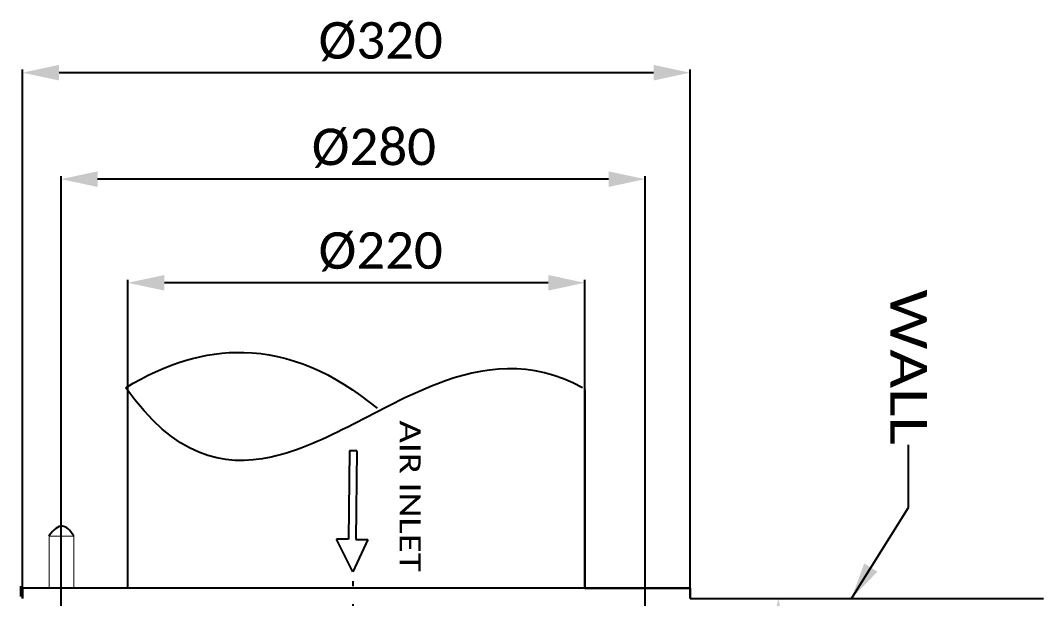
# Model space of a CAD drawing. Header units: millimetres. Extents: x 971 to 5173, y 8 to 3808.
# Drawn here: x 3437.6 to 3928.1, y 952.4 to 1229.3 of the extents above; entities that cross this region are included whole.
import ezdxf
from ezdxf.enums import TextEntityAlignment as Align

# ---------------------------------------------------------------- set-up
doc = ezdxf.new("R2010")
doc.units = ezdxf.units.MM
doc.header["$LTSCALE"] = 115.5
doc.header["$PDMODE"] = 3
doc.header["$PDSIZE"] = 8
doc.linetypes.add('CENTER', pattern=[0.6, 0.375, -0.075, 0.075, -0.075])
doc.layers.get('0').update_dxf_attribs({"linetype": 'CONTINUOUS'})
doc.layers.get('Defpoints').update_dxf_attribs({"linetype": 'CONTINUOUS'})
doc.styles.get("Standard").update_dxf_attribs({"font": 'calibri.ttf'})
doc.dimstyles.new('DIMSTYLE_5', dxfattribs={"dimtxt": 17.5, "dimasz": 17.5, "dimexe": 1.5, "dimexo": 1, "dimgap": 0.875, "dimtad": 1, "dimdsep": 46, "dimtxsty": 'Standard', "dimblk": '_FILLED', "dimblk1": '_FILLED', "dimblk2": '_FILLED', "dimcen": 0.09, "dimazin": 2, "dimtp": 0.01, "dimtm": 0.01, "dimtfac": 1, "dimtofl": 0, "dimtmove": 0, "dimatfit": 3, "dimldrblk": '_FILLED', "dimfxl": 1, "dimtolj": 1, "dimarcsym": 0})
doc.dimstyles.get("Standard").update_dxf_attribs({"dimtxt": 17.5, "dimasz": 17.5, "dimexe": 1.5, "dimexo": 1, "dimtad": 1, "dimdsep": 46, "dimtxsty": 'Standard', "dimblk": '_FILLED', "dimblk1": '_FILLED', "dimblk2": '_FILLED', "dimcen": 0.09, "dimazin": 2, "dimtol": 1, "dimtp": 0.01, "dimtm": 0.01, "dimtfac": 1, "dimtofl": 0, "dimtmove": 0, "dimatfit": 3, "dimldrblk": '_FILLED', "dimfxl": 1, "dimtolj": 1, "dimarcsym": 0})

# ---------------------------------------------------------------- blocks, each defined once
blk = doc.blocks.new('_FILLED')
at = {"color": 0, "linetype": 'ByBlock'}
blk.add_solid([(0, 0), (-1, 0.214), (-1, -0.214)], dxfattribs=at)
blk = doc.blocks.new('*D139')
at = {"color": 0, "linetype": 'Continuous', "lineweight": -2}
for p, q in [((3438.58, 957.42), (3438.58, 1205.83)), ((3741.08, 1204.33), (3456.08, 1204.33)), ((3758.58, 957.42), (3758.58, 1205.83))]:
    blk.add_line(p, q, dxfattribs=at)
at = {"layer": 'Defpoints', "color": 0}
for p in [(3438.58, 1204.33), (3438.58, 956.42), (3758.58, 956.42)]:
    blk.add_point(p, dxfattribs=at)
at = {"color": 0, "linetype": 'ByBlock', "lineweight": -2, "xscale": 17.5, "yscale": 17.5, "zscale": 17.5, "rotation": 180}
blk.add_blockref('_FILLED', (3438.58, 1204.33), dxfattribs=at)
at = {"color": 0, "linetype": 'ByBlock', "lineweight": -2, "xscale": 17.5, "yscale": 17.5, "zscale": 17.5}
blk.add_blockref('_FILLED', (3758.58, 1204.33), dxfattribs=at)
at = {"color": 0, "insert": (3610.25, 1228.54), "char_height": 17.5, "attachment_point": 2, "line_spacing_factor": 0.9}
blk.add_mtext('\\A1;%%c320', dxfattribs=at)
blk = doc.blocks.new('*D140')
at = {"color": 0, "linetype": 'Continuous', "lineweight": -2}
for p, q in [((3489.08, 957.42), (3489.08, 1105.17)), ((3690.58, 1103.67), (3506.58, 1103.67)), ((3708.08, 957.42), (3708.08, 1105.17))]:
    blk.add_line(p, q, dxfattribs=at)
at = {"layer": 'Defpoints', "color": 0}
for p in [(3489.08, 1103.67), (3489.08, 956.42), (3708.08, 956.42)]:
    blk.add_point(p, dxfattribs=at)
at = {"color": 0, "linetype": 'ByBlock', "lineweight": -2, "xscale": 17.5, "yscale": 17.5, "zscale": 17.5, "rotation": 180}
blk.add_blockref('_FILLED', (3489.08, 1103.67), dxfattribs=at)
at = {"color": 0, "linetype": 'ByBlock', "lineweight": -2, "xscale": 17.5, "yscale": 17.5, "zscale": 17.5}
blk.add_blockref('_FILLED', (3708.08, 1103.67), dxfattribs=at)
at = {"color": 0, "insert": (3610.25, 1127.88), "char_height": 17.5, "attachment_point": 2, "line_spacing_factor": 0.9}
blk.add_mtext('\\A1;%%c220', dxfattribs=at)
blk = doc.blocks.new('*D141')
at = {"color": 0, "linetype": 'Continuous', "lineweight": -2}
for p, q in [((3457.03, 928.22), (3457.03, 1154.83)), ((3719.52, 1153.33), (3474.53, 1153.33)), ((3737.02, 927.57), (3737.02, 1154.83))]:
    blk.add_line(p, q, dxfattribs=at)
at = {"layer": 'Defpoints', "color": 0}
for p in [(3457.03, 1153.33), (3457.03, 927.22), (3737.02, 926.57)]:
    blk.add_point(p, dxfattribs=at)
at = {"color": 0, "linetype": 'ByBlock', "lineweight": -2, "xscale": 17.5, "yscale": 17.5, "zscale": 17.5}
for p, rotation in [((3457.03, 1153.33), 179.9999999999999), ((3737.02, 1153.33), 359.9999999999999)]:
    blk.add_blockref('_FILLED', p, dxfattribs=dict(at, rotation=rotation))
at = {"color": 0, "insert": (3607.01, 1177.54), "char_height": 17.5, "attachment_point": 2, "line_spacing_factor": 0.9}
blk.add_mtext('\\A1;%%c280', dxfattribs=at)
blk = doc.blocks.new('ARROW_4_BL0', base_point=(1092.37, 1052.28))
at = {"color": 7, "linetype": 'Continuous'}
for p, q in [((1105.84, 1054.03), (1105.91, 1059.78)), ((1105.91, 1059.78), (1121.36, 1052.64)), ((1063.43, 1054.54), (1063.39, 1051.03)), ((1063.39, 1051.03), (1105.8, 1050.52)), ((1063.43, 1054.54), (1105.84, 1054.03)), ((1121.36, 1052.64), (1105.73, 1044.78)), ((1105.8, 1050.52), (1105.73, 1044.78))]:
    blk.add_line(p, q, dxfattribs=at)
blk = doc.blocks.new('*D143')
at = {"color": 0, "lineweight": -2}
for p, q in [((3795.52, 952.44), (3802.4, 952.44)), ((3800.9, 934.94), (3800.9, 913.42)), ((3800.9, 869.92), (3800.9, 894.24)), ((3753.9, 852.42), (3802.4, 852.42))]:
    blk.add_line(p, q, dxfattribs=at)
at = {"layer": 'Defpoints', "color": 0}
for p in [(3794.52, 952.44), (3752.9, 852.42), (3800.9, 852.42)]:
    blk.add_point(p, dxfattribs=at)
at = {"color": 0, "linetype": 'ByBlock', "lineweight": -2, "xscale": 17.5, "yscale": 17.5, "zscale": 17.5}
for p, rotation in [((3800.9, 952.44), 90), ((3800.9, 852.42), 270)]:
    blk.add_blockref('_FILLED', p, dxfattribs=dict(at, rotation=rotation))
at = {"color": 0, "insert": (3800.9, 903.83), "char_height": 17.5, "attachment_point": 5}
blk.add_mtext('\\A1;\\A1;100', dxfattribs=at)

msp = doc.modelspace()

# ---------------------------------------------------------------- linework, layer by layer
at = {"color": 0, "linetype": 'Continuous'}
for p, q in [((3489.08376, 971.58952), (3489.08376, 1053.07836)), ((3708.06468, 1052.4361), (3708.06468, 957.4361)), ((3438.58376, 952.41826), (3438.58376, 975.26285)), ((3437.55449, 958.41972), (3437.55449, 953.41972)), ((3758.56468, 957.4361), (3438.56468, 957.4361)), ((3460.5052, 957.41826), (3438.58376, 957.41826)), ((3438.58376, 957.41826), (3438.58376, 952.41826)), ((3483.69238, 957.45002), (3470.27079, 957.45002)), ((3708.06468, 957.4361), (3758.56468, 957.4361)), ((3758.56468, 957.4361), (3758.56468, 952.4361)), ((3758.56468, 952.4361), (3758.56468, 957.4361)), ((3758.56468, 952.4361), (3928.06468, 952.4361))]:
    msp.add_line(p, q, dxfattribs=at)
at = {"color": 0, "linetype": 'CENTER'}
msp.add_line((3597.02385, 57.46206), (3597.02385, 960.75841), dxfattribs=at)
at = {"color": 0, "linetype": 'Continuous', "const_width": 0.5}
for points in [[(3463.2276, 982.23225), (3451.19935, 982.23654)], [(3451.26716, 957.31403), (3451.26716, 982.3392)], [(3463.14665, 982.45002), (3463.14665, 957.45002)]]:
    msp.add_lwpolyline(points, dxfattribs=at)
at = {"color": 0, "linetype": 'Continuous'}
for points, knots in [([(3488.05449, 1053.41972), (3507.22267, 1065.1508), (3548.19706, 1077.41534), (3587.64617, 1060.89), (3608.5064, 1043.56806)], [0, 0, 0, 0, 0.459934373, 1, 1, 1, 1]), ([(3707.05449, 1053.41972), (3682.28204, 1066.80468), (3630.66385, 1059.75403), (3560.66648, 1009.12986), (3511.42664, 1020.45051), (3488.05449, 1053.41972)], [0, 0, 0, 0, 0.298979169, 0.669756382, 1, 1, 1, 1]), ([(3463.07407, 982.42403), (3461.33906, 985.34518), (3457.50835, 988.65663), (3453.43859, 985.64383), (3451.19935, 982.23654)], [0, 0, 0, 0, 0.466506231, 1, 1, 1, 1])]:
    msp.add_open_spline(points, degree=3, knots=knots, dxfattribs=at)

# ---------------------------------------------------------------- block references
at = {"color": 0, "linetype": 'Continuous', "rotation": 270}
msp.add_blockref('ARROW_4_BL0', (3596.58858, 994.2358), dxfattribs=at)

# ---------------------------------------------------------------- texts
at = {"color": 0, "linetype": 'Continuous'}
for s, height, width, p, p2 in [('WALL', 17.5, 1.169125, (3854.6169, 1100.49841), (3854.6169, 1026.07234)), ('AIR INLET', 10, 1.181322, (3619.39084, 1037.72909), (3619.39084, 965.27773))]:
    msp.add_text(s, height=height, rotation=270, dxfattribs=dict(at, width=width)).set_placement(p, p2, align=Align.FIT)

# ---------------------------------------------------------------- dimensions: what is measured, and where the dimension line sits
dim = msp.add_linear_dim(base=(3438.58376, 1204.33265), p1=(3758.58376, 956.41826), p2=(3438.58376, 956.41826), angle=180, text='%%c<>', dimstyle='DIMSTYLE_5', dxfattribs=at)
dim.commit()
dim.dimension.update_dxf_attribs({"geometry": '*D139', "text_midpoint": (3610.25043, 1204.33265), "dimtype": 160})
for base, p1, p2, text, picture, middle in [((3457.02519, 1153.33303), (3737.02385, 926.56922), (3457.02519, 927.2246), '%%c280', '*D141', (3607.00759, 1153.33303)), ((3489.08376, 1103.66756), (3708.08376, 956.41826), (3489.08376, 956.41826), '%%c220', '*D140', (3610.25043, 1103.66756))]:
    dim = msp.add_linear_dim(base=base, p1=p1, p2=p2, angle=180, text=text, dimstyle='DIMSTYLE_5', override={"dimtxsty": 'Standard'}, dxfattribs=at)
    dim.commit()
    dim.dimension.update_dxf_attribs({"geometry": picture, "text_midpoint": middle, "dimtype": 160})
dim = msp.add_linear_dim(base=(3800.89628, 852.41826), p1=(3794.51766, 952.4361), p2=(3752.90473, 852.41826), angle=270, text='\\A1;100', dimstyle='Standard', override={"dimtad": 0, "dimtih": 1, "dimtoh": 1, "dimdec": 4, "dimzin": 0, "dimtxsty": 'Standard', "dimcen": 18.9, "dimadec": 0, "dimazin": 0, "dimtdec": 4, "dimtzin": 0})
dim.commit()
dim.dimension.update_dxf_attribs({"geometry": '*D143', "text_midpoint": (3800.89628, 903.83121), "dimtype": 160})

# ---------------------------------------------------------------- leaders
msp.add_leader([(3835.95946, 952.4361), (3863.3669, 996.07234), (3863.3669, 1026.07234)], dimstyle='Standard', override={"dimtad": 0}, dxfattribs=at)

doc.saveas('drawing.dxf')
